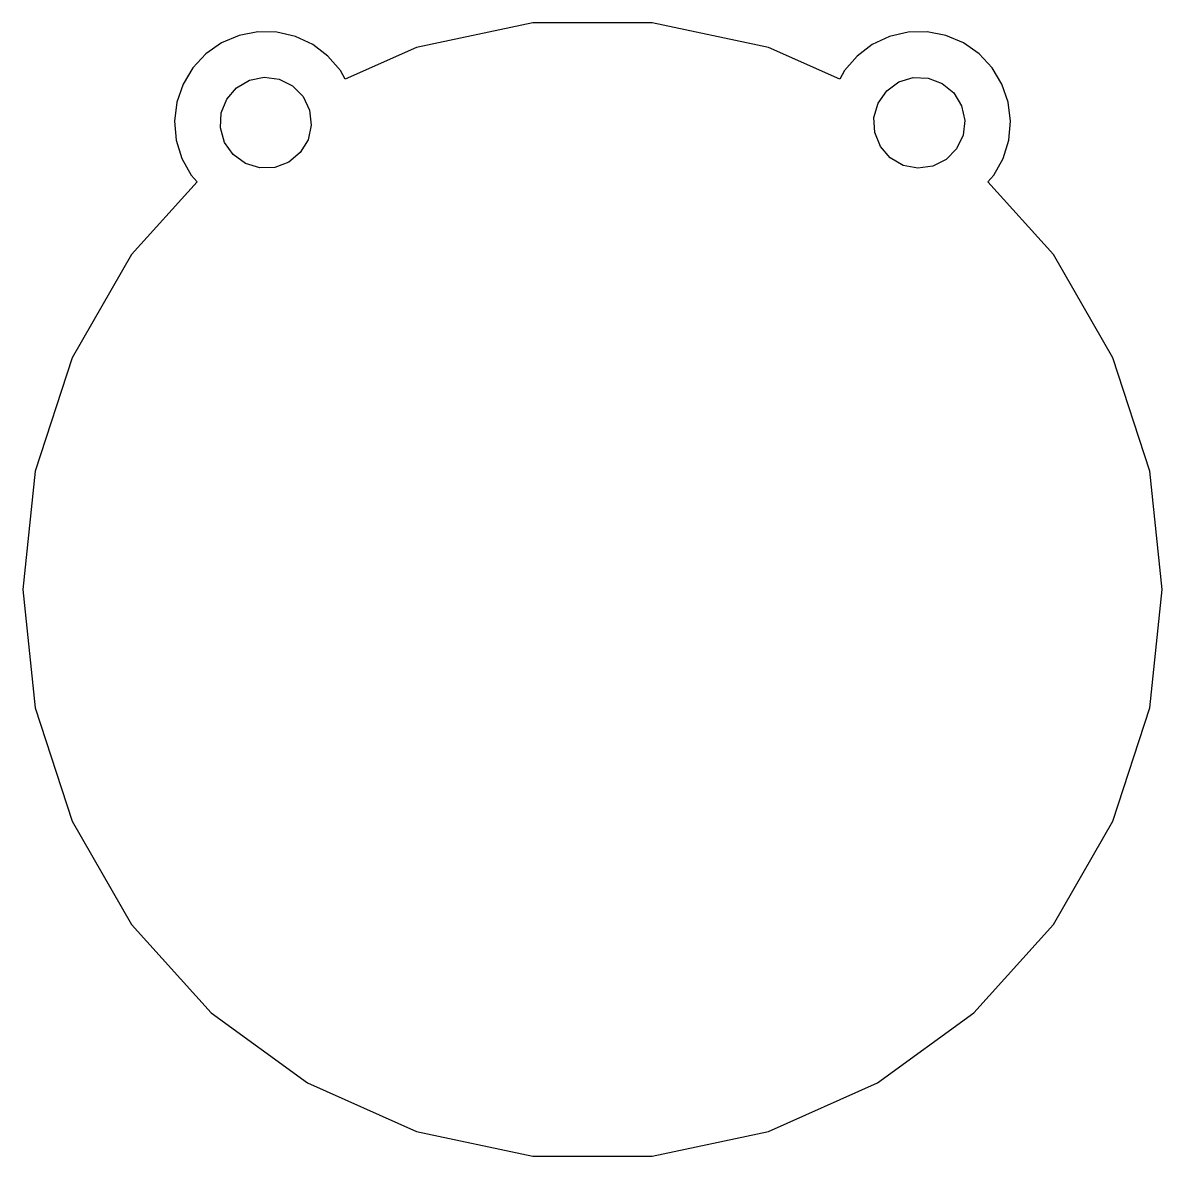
# Model space of a CAD drawing. Header units: metres. Extents: x 0 to 150, y 0 to 150.
import ezdxf

# ---------------------------------------------------------------- set-up
doc = ezdxf.new("R2010")
doc.units = ezdxf.units.M

msp = doc.modelspace()

# ---------------------------------------------------------------- linework, layer by layer
for p, q in [((67.1604, 149.589), (51.8237, 146.329)), ((82.8396, 149.589), (67.1604, 149.589)), ((98.1763, 146.329), (82.8396, 149.589)), ((28.4733, 147.912), (26.1641, 146.932)), ((30.9359, 148.391), (28.4733, 147.912)), ((33.4442, 148.347), (30.9359, 148.391)), ((35.8886, 147.783), (33.4442, 148.347)), ((38.1622, 146.722), (35.8886, 147.783)), ((114.111, 147.783), (111.838, 146.722)), ((116.556, 148.347), (114.111, 147.783)), ((119.064, 148.391), (116.556, 148.347)), ((121.527, 147.912), (119.064, 148.391)), ((123.836, 146.932), (121.527, 147.912)), ((26.1641, 146.932), (24.1091, 145.493)), ((40.1658, 145.213), (38.1622, 146.722)), ((51.8237, 146.329), (42.4553, 142.158)), ((107.545, 142.158), (98.1763, 146.329)), ((111.838, 146.722), (109.834, 145.213)), ((125.891, 145.493), (123.836, 146.932)), ((24.1091, 145.493), (22.3981, 143.658)), ((41.8116, 143.319), (40.1658, 145.213)), ((109.834, 145.213), (108.188, 143.319)), ((127.602, 143.658), (125.891, 145.493)), ((22.3981, 143.658), (21.1061, 141.508)), ((42.4553, 142.158), (41.8116, 143.319)), ((108.188, 143.319), (107.545, 142.158)), ((128.894, 141.508), (127.602, 143.658)), ((21.1061, 141.508), (20.2893, 139.136)), ((26.8559, 139.555), (28.1462, 141.05)), ((28.1462, 141.05), (29.8522, 142.046)), ((29.8522, 142.046), (31.7889, 142.433)), ((31.7889, 142.433), (33.7465, 142.171)), ((33.7465, 142.171), (35.5129, 141.287)), ((35.5129, 141.287), (36.8967, 139.878)), ((113.737, 140.64), (115.334, 141.802)), ((115.334, 141.802), (117.221, 142.383)), ((117.221, 142.383), (119.196, 142.32)), ((119.196, 142.32), (121.042, 141.619)), ((121.042, 141.619), (122.561, 140.356)), ((129.711, 139.136), (128.894, 141.508)), ((26.121, 137.722), (26.8559, 139.555)), ((36.8967, 139.878), (37.7478, 138.096)), ((112.604, 139.022), (113.737, 140.64)), ((122.561, 140.356), (123.587, 138.669)), ((20.2893, 139.136), (19.9836, 136.646)), ((37.7478, 138.096), (37.9741, 136.133)), ((112.058, 137.124), (112.604, 139.022)), ((123.587, 138.669), (124.011, 136.739)), ((130.016, 136.646), (129.711, 139.136)), ((19.9836, 136.646), (20.2023, 134.147)), ((26.0213, 135.749), (26.121, 137.722)), ((112.157, 135.151), (112.058, 137.124)), ((124.011, 136.739), (123.784, 134.777)), ((129.798, 134.147), (130.016, 136.646)), ((26.5674, 133.851), (26.0213, 135.749)), ((37.9741, 136.133), (37.5511, 134.204)), ((112.892, 133.318), (112.157, 135.151)), ((20.2023, 134.147), (20.9357, 131.748)), ((27.7003, 132.233), (26.5674, 133.851)), ((37.5511, 134.204), (36.5245, 132.517)), ((123.784, 134.777), (122.933, 132.995)), ((129.064, 131.748), (129.798, 134.147)), ((29.2972, 131.07), (27.7003, 132.233)), ((36.5245, 132.517), (35.0056, 131.254)), ((114.183, 131.822), (112.892, 133.318)), ((122.933, 132.995), (121.549, 131.586)), ((20.9357, 131.748), (22.1519, 129.553)), ((31.185, 130.49), (29.2972, 131.07)), ((33.1591, 130.553), (31.185, 130.49)), ((35.0056, 131.254), (33.1591, 130.553)), ((115.889, 130.827), (114.183, 131.822)), ((117.825, 130.439), (115.889, 130.827)), ((119.783, 130.702), (117.825, 130.439)), ((121.549, 131.586), (119.783, 130.702)), ((127.848, 129.553), (129.064, 131.748)), ((22.1519, 129.553), (22.9372, 128.65)), ((127.063, 128.65), (127.848, 129.553)), ((22.9372, 128.65), (14.3237, 119.084)), ((135.676, 119.084), (127.063, 128.65)), ((14.3237, 119.084), (6.4841, 105.505)), ((143.516, 105.505), (135.676, 119.084)), ((6.4841, 105.505), (1.63893, 90.5934)), ((148.361, 90.5934), (143.516, 105.505)), ((1.63893, 90.5934), (0, 75)), ((150, 75), (148.361, 90.5934)), ((0, 75), (1.63893, 59.4066)), ((148.361, 59.4066), (150, 75)), ((1.63893, 59.4066), (6.4841, 44.4948)), ((143.516, 44.4948), (148.361, 59.4066)), ((6.4841, 44.4948), (14.3237, 30.9161)), ((135.676, 30.9161), (143.516, 44.4948)), ((14.3237, 30.9161), (24.8152, 19.2641)), ((125.185, 19.2641), (135.676, 30.9161)), ((24.8152, 19.2641), (37.5, 10.0481)), ((112.5, 10.0481), (125.185, 19.2641)), ((37.5, 10.0481), (51.8237, 3.67078)), ((98.1763, 3.67078), (112.5, 10.0481)), ((51.8237, 3.67078), (67.1604, 0.41086)), ((82.8396, 0.41086), (98.1763, 3.67078)), ((67.1604, 0.41086), (82.8396, 0.41086))]:
    msp.add_line(p, q)

doc.saveas('drawing.dxf')
